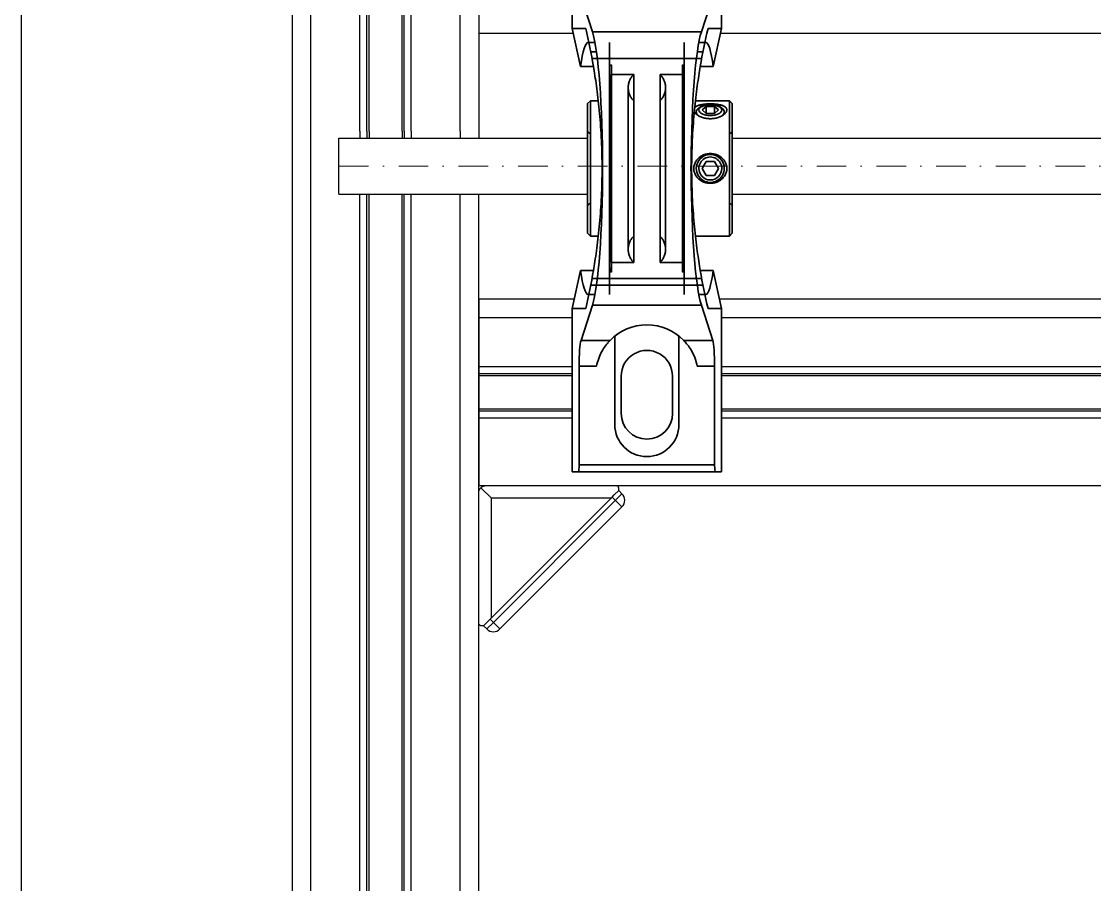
# Model space of a CAD drawing. Header units: millimetres. Extents: x -3183 to 3067, y 1033 to 2218.
# Drawn here: x -1957.7 to -1727.7, y 1908.3 to 2093.3 of the extents above; entities that cross this region are included whole.
import ezdxf

# ---------------------------------------------------------------- set-up
doc = ezdxf.new("R2010")
doc.units = ezdxf.units.MM
doc.linetypes.add('KRESKAKROPKA2', pattern=[12.7, 6.35, -3.175, 0, -3.175])
doc.linetypes.add('phl_thick', pattern=[0])
doc.layers.add('Kontury', color=7, linetype='Continuous', lineweight=35)
doc.layers.add('oś', color=7, linetype='KRESKAKROPKA2', lineweight=13)
doc.layers.add('projection', color=7, linetype='Continuous')

msp = doc.modelspace()

# ---------------------------------------------------------------- linework, layer by layer
for p, q in [((-1957.74988, 1611.34293), (-1957.74988, 2205.34293)), ((-1859.68243, 2130.80018), (-1859.68243, 2068.31257)), ((-1839.68243, 2090.80018), (-1839.46423, 2090.80018)), ((-1807.90062, 2090.80018), (-1510.18243, 2090.80018)), ((-1889.68243, 2068.31257), (-1836.38243, 2068.31257)), ((-1889.68243, 2056.31257), (-1889.68243, 2068.31257)), ((-1885.18243, 2069.81257), (-1885.18243, 2068.31257)), ((-1883.68243, 2069.81257), (-1883.68243, 2068.31257)), ((-1883.24004, 2069.81257), (-1883.24004, 2068.31257)), ((-1876.12481, 2069.81257), (-1876.12481, 2068.31257)), ((-1875.68243, 2069.81257), (-1875.68243, 2068.31257)), ((-1874.18243, 2069.81257), (-1874.18243, 2068.31257)), ((-1863.68243, 2069.81257), (-1863.68243, 2068.31257)), ((-1805.38243, 2068.31257), (-1514.68243, 2068.31257)), ((-1889.68243, 2056.31257), (-1836.38243, 2056.31257)), ((-1885.18243, 2054.81257), (-1885.18243, 2056.31257)), ((-1883.68243, 2054.81257), (-1883.68243, 2056.31257)), ((-1883.24004, 2054.81257), (-1883.24004, 2056.31257)), ((-1876.12481, 2054.81257), (-1876.12481, 2056.31257)), ((-1875.68243, 2054.81257), (-1875.68243, 2056.31257)), ((-1874.18243, 2054.81257), (-1874.18243, 2056.31257)), ((-1863.68243, 2054.81257), (-1863.68243, 2056.31257)), ((-1859.68243, 2054.81257), (-1859.68243, 2056.31257)), ((-1805.38243, 2056.31257), (-1514.68243, 2056.31257)), ((-1839.24604, 2033.80018), (-1859.68243, 2033.80018)), ((-1510.18243, 2033.80018), (-1808.11882, 2033.80018)), ((-1839.68243, 2029.80018), (-1859.68243, 2029.80018)), ((-1510.18243, 2029.80018), (-1807.68243, 2029.80018)), ((-1839.68243, 2019.30018), (-1859.68243, 2019.30018)), ((-1839.68243, 2017.80018), (-1859.68243, 2017.80018)), ((-1510.18243, 2019.30018), (-1807.68243, 2019.30018)), ((-1510.18243, 2017.80018), (-1807.68243, 2017.80018)), ((-1839.68243, 2017.3578), (-1859.68243, 2017.3578)), ((-1510.18243, 2017.3578), (-1807.68243, 2017.3578)), ((-1839.68243, 2010.24257), (-1859.68243, 2010.24257)), ((-1839.68243, 2009.80018), (-1859.68243, 2009.80018)), ((-1839.68243, 2008.30018), (-1859.68243, 2008.30018)), ((-1510.18243, 2010.24257), (-1807.68243, 2010.24257)), ((-1510.18243, 2009.80018), (-1807.68243, 2009.80018)), ((-1510.18243, 2008.30018), (-1807.68243, 2008.30018)), ((-1510.18243, 1993.80018), (-1859.68243, 1993.80018))]:
    msp.add_line(p, q)
at = {"layer": 'Kontury'}
for p, q in [((-1839.68243, 2091.80018), (-1839.68243, 2126.80018)), ((-1807.68243, 2126.80018), (-1807.68243, 2091.80018)), ((-1835.3628, 2091.07929), (-1837.79784, 2098.63882)), ((-1809.56701, 2098.63882), (-1812.00205, 2091.07929)), ((-1839.68243, 2091.80018), (-1837.9085, 2083.67018)), ((-1836.79132, 2091.80018), (-1839.68243, 2091.80018)), ((-1835.3628, 2091.07929), (-1812.00205, 2091.07929)), ((-1807.68243, 2091.80018), (-1810.57353, 2091.80018)), ((-1809.45636, 2083.67018), (-1807.68243, 2091.80018)), ((-1836.30039, 2088.80018), (-1834.81644, 2088.80018)), ((-1831.68243, 2088.80018), (-1831.68243, 2034.80018)), ((-1815.68243, 2034.80018), (-1815.68243, 2088.80018)), ((-1812.54842, 2088.80018), (-1811.06446, 2088.80018)), ((-1834.49073, 2086.80018), (-1835.70892, 2086.80018)), ((-1811.65593, 2086.80018), (-1812.87412, 2086.80018)), ((-1835.43331, 2085.35018), (-1811.93155, 2085.35018)), ((-1835.13523, 2083.67018), (-1837.9085, 2083.67018)), ((-1835.05516, 2083.19569), (-1835.13523, 2083.67016)), ((-1834.97438, 2082.70583), (-1835.05516, 2083.19569)), ((-1834.89326, 2082.20169), (-1834.97438, 2082.70583)), ((-1834.81215, 2081.68454), (-1834.89326, 2082.20169)), ((-1831.68243, 2061.80018), (-1831.68243, 2082.84656)), ((-1831.43243, 2081.95704), (-1826.51085, 2081.95704)), ((-1831.43243, 2041.64333), (-1831.43243, 2081.95704)), ((-1831.29166, 2084.03416), (-1831.29166, 2039.56621)), ((-1831.29166, 2039.56621), (-1831.29166, 2084.03416)), ((-1826.63846, 2081.82339), (-1826.75976, 2081.684)), ((-1826.51085, 2081.95704), (-1826.63846, 2081.82339)), ((-1826.51085, 2041.64333), (-1826.51085, 2081.95704)), ((-1826.51085, 2081.95704), (-1826.51085, 2041.64333)), ((-1820.854, 2081.95704), (-1820.854, 2041.64333)), ((-1820.72639, 2081.82339), (-1820.854, 2081.95704)), ((-1820.854, 2081.95704), (-1815.93243, 2081.95704)), ((-1820.854, 2081.95704), (-1820.854, 2041.64333)), ((-1820.60509, 2081.684), (-1820.72639, 2081.82339)), ((-1819.6326, 2081.94319), (-1819.64202, 2081.93571)), ((-1819.62233, 2081.95024), (-1819.6326, 2081.94319)), ((-1819.61129, 2081.95685), (-1819.62233, 2081.95024)), ((-1819.59953, 2081.96299), (-1819.61129, 2081.95685)), ((-1819.58714, 2081.96864), (-1819.59953, 2081.96299)), ((-1819.57419, 2081.97379), (-1819.58714, 2081.96864)), ((-1819.19518, 2081.96959), (-1819.2147, 2081.97474)), ((-1819.17574, 2081.96396), (-1819.19518, 2081.96959)), ((-1819.15648, 2081.95787), (-1819.17574, 2081.96396)), ((-1819.13749, 2081.95133), (-1819.15648, 2081.95787)), ((-1819.11885, 2081.94435), (-1819.13749, 2081.95133)), ((-1819.10065, 2081.93697), (-1819.11885, 2081.94435)), ((-1816.0732, 2084.03416), (-1816.0732, 2039.56621)), ((-1816.0732, 2084.03416), (-1816.0732, 2039.56621)), ((-1815.93243, 2081.95704), (-1815.93243, 2041.64333)), ((-1815.68243, 2082.84656), (-1815.68243, 2061.80018)), ((-1812.47159, 2082.20169), (-1812.5527, 2081.68454)), ((-1812.39047, 2082.70583), (-1812.47159, 2082.20169)), ((-1812.30969, 2083.19569), (-1812.39047, 2082.70583)), ((-1812.22962, 2083.67016), (-1812.30969, 2083.19569)), ((-1809.45636, 2083.67018), (-1812.22962, 2083.67018)), ((-1834.73142, 2081.15573), (-1834.81215, 2081.68454)), ((-1834.65118, 2080.61512), (-1834.73142, 2081.15573)), ((-1834.57053, 2080.05525), (-1834.65118, 2080.61512)), ((-1834.48962, 2079.47541), (-1834.57053, 2080.05525)), ((-1827.64407, 2079.68124), (-1827.66536, 2079.49768)), ((-1827.61432, 2079.86361), (-1827.64407, 2079.68124)), ((-1827.57618, 2080.04441), (-1827.61432, 2079.86361)), ((-1827.52973, 2080.22326), (-1827.57618, 2080.04441)), ((-1827.47507, 2080.39978), (-1827.52973, 2080.22326)), ((-1827.41232, 2080.57358), (-1827.47507, 2080.39978)), ((-1827.3416, 2080.74429), (-1827.41232, 2080.57358)), ((-1827.26308, 2080.91156), (-1827.3416, 2080.74429)), ((-1827.17692, 2081.07503), (-1827.26308, 2080.91156)), ((-1827.0833, 2081.23434), (-1827.17692, 2081.07503)), ((-1826.98242, 2081.38916), (-1827.0833, 2081.23434)), ((-1826.8745, 2081.53915), (-1826.98242, 2081.38916)), ((-1826.75976, 2081.684), (-1826.8745, 2081.53915)), ((-1820.49036, 2081.53915), (-1820.60509, 2081.684)), ((-1820.38244, 2081.38916), (-1820.49036, 2081.53915)), ((-1820.28156, 2081.23434), (-1820.38244, 2081.38916)), ((-1820.18794, 2081.07503), (-1820.28156, 2081.23434)), ((-1820.10177, 2080.91156), (-1820.18794, 2081.07503)), ((-1820.02325, 2080.74429), (-1820.10177, 2080.91156)), ((-1819.95254, 2080.57358), (-1820.02325, 2080.74429)), ((-1819.88978, 2080.39978), (-1819.95254, 2080.57358)), ((-1819.83512, 2080.22326), (-1819.88978, 2080.39978)), ((-1819.78867, 2080.04441), (-1819.83512, 2080.22326)), ((-1819.75053, 2079.86361), (-1819.78867, 2080.04441)), ((-1819.72078, 2079.68124), (-1819.75053, 2079.86361)), ((-1819.69949, 2079.49768), (-1819.72078, 2079.68124)), ((-1812.79432, 2080.05525), (-1812.87523, 2079.47541)), ((-1812.71368, 2080.61512), (-1812.79432, 2080.05525)), ((-1812.63344, 2081.15573), (-1812.71368, 2080.61512)), ((-1812.5527, 2081.68454), (-1812.63344, 2081.15573)), ((-1834.40881, 2078.87619), (-1834.48962, 2079.47541)), ((-1834.32844, 2078.25827), (-1834.40881, 2078.87619)), ((-1834.24888, 2077.62242), (-1834.32844, 2078.25827)), ((-1834.17049, 2076.96946), (-1834.24888, 2077.62242)), ((-1827.67816, 2079.31334), (-1827.68243, 2079.12861)), ((-1827.68243, 2079.12861), (-1827.67816, 2078.94388)), ((-1827.68243, 2079.12861), (-1827.68243, 2044.47176)), ((-1827.68243, 2044.47176), (-1827.68243, 2079.12861)), ((-1827.66536, 2079.49768), (-1827.67816, 2079.31334)), ((-1827.67816, 2078.94388), (-1827.66536, 2078.75954)), ((-1827.66536, 2078.75954), (-1827.64407, 2078.57599)), ((-1827.64407, 2078.57599), (-1827.61432, 2078.39361)), ((-1827.61432, 2078.39361), (-1827.57618, 2078.21281)), ((-1827.57618, 2078.21281), (-1827.52973, 2078.03396)), ((-1827.52973, 2078.03396), (-1827.47507, 2077.85744)), ((-1827.47507, 2077.85744), (-1827.41232, 2077.68364)), ((-1827.41232, 2077.68364), (-1827.3416, 2077.51293)), ((-1827.3416, 2077.51293), (-1827.26308, 2077.34566)), ((-1827.26308, 2077.34566), (-1827.17692, 2077.18219)), ((-1820.18794, 2077.18219), (-1820.10177, 2077.34566)), ((-1820.10177, 2077.34566), (-1820.02325, 2077.51293)), ((-1820.02325, 2077.51293), (-1819.95254, 2077.68364)), ((-1819.95254, 2077.68364), (-1819.88978, 2077.85744)), ((-1819.88978, 2077.85744), (-1819.83512, 2078.03396)), ((-1819.83512, 2078.03396), (-1819.78867, 2078.21281)), ((-1819.78867, 2078.21281), (-1819.75053, 2078.39361)), ((-1819.75053, 2078.39361), (-1819.72078, 2078.57599)), ((-1819.72078, 2078.57599), (-1819.69949, 2078.75954)), ((-1819.68669, 2079.31334), (-1819.69949, 2079.49768)), ((-1819.69949, 2078.75954), (-1819.68669, 2078.94388)), ((-1819.68243, 2079.12861), (-1819.68669, 2079.31334)), ((-1819.68669, 2078.94388), (-1819.68243, 2079.12861)), ((-1819.68243, 2079.25653), (-1819.68201, 2079.26545)), ((-1819.68198, 2079.24733), (-1819.68243, 2079.25653)), ((-1819.68243, 2044.47176), (-1819.68243, 2079.12861)), ((-1819.68243, 2044.47176), (-1819.68243, 2079.12861)), ((-1819.68201, 2079.26545), (-1819.68075, 2079.27446)), ((-1819.68065, 2079.238), (-1819.68198, 2079.24733)), ((-1819.68075, 2079.27446), (-1819.67866, 2079.28351)), ((-1819.67843, 2079.22859), (-1819.68065, 2079.238)), ((-1819.67866, 2079.28351), (-1819.67572, 2079.29258)), ((-1819.67531, 2079.21914), (-1819.67843, 2079.22859)), ((-1819.67572, 2079.29258), (-1819.67194, 2079.30163)), ((-1819.67129, 2079.20969), (-1819.67531, 2079.21914)), ((-1819.67194, 2079.30163), (-1819.6673, 2079.31061)), ((-1819.66637, 2079.20028), (-1819.67129, 2079.20969)), ((-1819.6673, 2079.31061), (-1819.66182, 2079.3195)), ((-1819.66054, 2079.19096), (-1819.66637, 2079.20028)), ((-1813.11597, 2077.62242), (-1813.19437, 2076.96946)), ((-1813.03641, 2078.25827), (-1813.11597, 2077.62242)), ((-1812.95605, 2078.87619), (-1813.03641, 2078.25827)), ((-1812.87523, 2079.47541), (-1812.95605, 2078.87619)), ((-1835.78243, 2076.30018), (-1836.38243, 2075.70018)), ((-1836.38243, 2075.70018), (-1836.38243, 2061.80018)), ((-1835.78243, 2061.80018), (-1835.78243, 2076.30018)), ((-1835.78243, 2076.30018), (-1835.78243, 2061.80018)), ((-1833.9872, 2076.30018), (-1835.78243, 2076.30018)), ((-1834.09361, 2076.30018), (-1834.17049, 2076.96946)), ((-1834.02191, 2075.64637), (-1834.09361, 2076.30018)), ((-1833.95219, 2074.97934), (-1834.02191, 2075.64637)), ((-1833.88476, 2074.29992), (-1833.95219, 2074.97934)), ((-1827.77035, 2074.99514), (-1827.57136, 2074.97573)), ((-1827.17692, 2077.18219), (-1827.0833, 2077.02288)), ((-1827.0833, 2077.02288), (-1826.98242, 2076.86807)), ((-1826.98242, 2076.86807), (-1826.8745, 2076.71807)), ((-1826.8745, 2076.71807), (-1826.75976, 2076.57322)), ((-1826.75976, 2076.57322), (-1826.63846, 2076.43383)), ((-1826.63846, 2076.43383), (-1826.51085, 2076.30018)), ((-1826.57574, 2074.98175), (-1826.37949, 2075.00244)), ((-1826.51085, 2061.80018), (-1826.51085, 2076.30018)), ((-1826.51085, 2076.30018), (-1826.51085, 2061.80018)), ((-1820.854, 2076.30018), (-1820.72639, 2076.43383)), ((-1820.854, 2061.80018), (-1820.854, 2076.30018)), ((-1820.854, 2076.30018), (-1820.854, 2061.80018)), ((-1820.72639, 2076.43383), (-1820.60509, 2076.57322)), ((-1820.60509, 2076.57322), (-1820.49036, 2076.71807)), ((-1820.49036, 2076.71807), (-1820.38244, 2076.86807)), ((-1820.38244, 2076.86807), (-1820.28156, 2077.02288)), ((-1820.28156, 2077.02288), (-1820.18794, 2077.18219)), ((-1813.41266, 2074.97934), (-1813.48009, 2074.29992)), ((-1813.34087, 2074.93321), (-1813.42685, 2074.84691)), ((-1813.34294, 2075.64637), (-1813.41266, 2074.97934)), ((-1805.98243, 2076.30018), (-1813.37765, 2076.30018)), ((-1813.27124, 2076.30018), (-1813.34294, 2075.64637)), ((-1813.24052, 2075.01437), (-1813.34087, 2074.93321)), ((-1813.19437, 2076.96946), (-1813.27124, 2076.30018)), ((-1813.12683, 2075.09018), (-1813.24052, 2075.01437)), ((-1813.00106, 2075.16044), (-1813.12683, 2075.09018)), ((-1812.86452, 2075.22495), (-1813.00106, 2075.16044)), ((-1812.71889, 2075.2837), (-1812.86452, 2075.22495)), ((-1812.56605, 2075.33673), (-1812.71889, 2075.2837)), ((-1812.40657, 2075.38447), (-1812.56605, 2075.33673)), ((-1812.08999, 2075.06733), (-1812.53192, 2074.75484)), ((-1812.23646, 2075.42844), (-1812.40657, 2075.38447)), ((-1812.0562, 2075.46856), (-1812.23646, 2075.42844)), ((-1811.86682, 2075.5046), (-1812.0562, 2075.46856)), ((-1811.66956, 2075.53645), (-1811.86682, 2075.5046)), ((-1810.94845, 2075.10755), (-1811.81448, 2074.35755)), ((-1811.46579, 2075.56408), (-1811.66956, 2075.53645)), ((-1811.25685, 2075.58746), (-1811.46579, 2075.56408)), ((-1811.04412, 2075.60664), (-1811.25685, 2075.58746)), ((-1810.82914, 2075.62172), (-1811.04412, 2075.60664)), ((-1810.94845, 2073.59201), (-1810.94845, 2075.10755)), ((-1809.2164, 2075.10755), (-1810.94845, 2075.10755)), ((-1810.61351, 2075.63278), (-1810.82914, 2075.62172)), ((-1810.39886, 2075.63997), (-1810.61351, 2075.63278)), ((-1810.18688, 2075.64347), (-1810.39886, 2075.63997)), ((-1809.97797, 2075.64347), (-1810.18688, 2075.64347)), ((-1809.76599, 2075.63997), (-1809.97797, 2075.64347)), ((-1809.55134, 2075.63278), (-1809.76599, 2075.63997)), ((-1809.33571, 2075.62172), (-1809.55134, 2075.63278)), ((-1809.12073, 2075.60664), (-1809.33571, 2075.62172)), ((-1809.2164, 2073.59201), (-1809.2164, 2075.10755)), ((-1808.35038, 2074.35755), (-1809.2164, 2075.10755)), ((-1808.908, 2075.58746), (-1809.12073, 2075.60664)), ((-1808.69907, 2075.56408), (-1808.908, 2075.58746)), ((-1808.4953, 2075.53645), (-1808.69907, 2075.56408)), ((-1808.29804, 2075.5046), (-1808.4953, 2075.53645)), ((-1808.10866, 2075.46856), (-1808.29804, 2075.5046)), ((-1807.92839, 2075.42844), (-1808.10866, 2075.46856)), ((-1807.63294, 2074.75484), (-1808.07487, 2075.06733)), ((-1807.75828, 2075.38447), (-1807.92839, 2075.42844)), ((-1807.5988, 2075.33673), (-1807.75828, 2075.38447)), ((-1807.44596, 2075.2837), (-1807.5988, 2075.33673)), ((-1807.30033, 2075.22495), (-1807.44596, 2075.2837)), ((-1807.1638, 2075.16044), (-1807.30033, 2075.22495)), ((-1807.03803, 2075.09018), (-1807.1638, 2075.16044)), ((-1806.92433, 2075.01437), (-1807.03803, 2075.09018)), ((-1806.82399, 2074.93321), (-1806.92433, 2075.01437)), ((-1806.738, 2074.84691), (-1806.82399, 2074.93321)), ((-1805.98243, 2061.80018), (-1805.98243, 2076.30018)), ((-1805.98243, 2076.30018), (-1805.98243, 2061.80018)), ((-1805.38243, 2075.70018), (-1805.98243, 2076.30018)), ((-1805.38243, 2075.70018), (-1805.38243, 2061.80018)), ((-1833.81989, 2073.60903), (-1833.88476, 2074.29992)), ((-1833.75782, 2072.90762), (-1833.81989, 2073.60903)), ((-1833.69881, 2072.19665), (-1833.75782, 2072.90762)), ((-1813.60703, 2072.90762), (-1813.66604, 2072.19665)), ((-1813.54497, 2073.60903), (-1813.60703, 2072.90762)), ((-1813.48009, 2074.29992), (-1813.54497, 2073.60903)), ((-1813.513, 2073.94942), (-1813.48025, 2073.88641)), ((-1813.48025, 2073.88641), (-1813.39958, 2073.76467)), ((-1813.39958, 2073.76467), (-1813.30207, 2073.64379)), ((-1813.30207, 2073.64379), (-1813.18859, 2073.52492)), ((-1813.18859, 2073.52492), (-1813.06059, 2073.4092)), ((-1813.06059, 2073.4092), (-1812.91962, 2073.29786)), ((-1812.91962, 2073.29786), (-1812.76748, 2073.19201)), ((-1812.76748, 2073.19201), (-1812.61869, 2073.09978)), ((-1812.61869, 2073.09978), (-1812.46386, 2073.01369)), ((-1812.46386, 2073.01369), (-1812.2997, 2072.9319)), ((-1812.2997, 2072.9319), (-1812.12525, 2072.85425)), ((-1812.12525, 2072.85425), (-1811.94152, 2072.7817)), ((-1811.94152, 2072.7817), (-1811.74961, 2072.71515)), ((-1811.81448, 2074.35755), (-1810.94845, 2073.60755)), ((-1811.74961, 2072.71515), (-1811.5508, 2072.65527)), ((-1811.5508, 2072.65527), (-1811.34643, 2072.60267)), ((-1810.94845, 2073.60755), (-1809.2164, 2073.60755)), ((-1810.94845, 2073.59201), (-1809.2164, 2073.59201)), ((-1809.2164, 2073.60755), (-1808.35038, 2074.35755)), ((-1808.81842, 2072.60267), (-1808.61405, 2072.65527)), ((-1808.61405, 2072.65527), (-1808.41524, 2072.71515)), ((-1808.41524, 2072.71515), (-1808.22333, 2072.7817)), ((-1808.22333, 2072.7817), (-1808.0396, 2072.85425)), ((-1808.0396, 2072.85425), (-1807.86515, 2072.9319)), ((-1807.86515, 2072.9319), (-1807.70099, 2073.01369)), ((-1807.70099, 2073.01369), (-1807.54616, 2073.09978)), ((-1807.63294, 2073.02279), (-1807.30079, 2073.25765)), ((-1807.54616, 2073.09978), (-1807.39737, 2073.19201)), ((-1807.39737, 2073.19201), (-1807.24524, 2073.29786)), ((-1807.24524, 2073.29786), (-1807.10427, 2073.4092)), ((-1807.10427, 2073.4092), (-1806.97626, 2073.52492)), ((-1806.97626, 2073.52492), (-1806.86279, 2073.64379)), ((-1806.86279, 2073.64379), (-1806.76527, 2073.76467)), ((-1806.76527, 2073.76467), (-1806.6846, 2073.88641)), ((-1806.66701, 2074.75594), (-1806.738, 2074.84691)), ((-1806.6846, 2073.88641), (-1806.62152, 2074.00776)), ((-1806.61164, 2074.66082), (-1806.66701, 2074.75594)), ((-1806.62152, 2074.00776), (-1806.57668, 2074.12748)), ((-1806.57232, 2074.56215), (-1806.61164, 2074.66082)), ((-1806.57668, 2074.12748), (-1806.55, 2074.24444)), ((-1806.54892, 2074.46077), (-1806.57232, 2074.56215)), ((-1806.55, 2074.24444), (-1806.54118, 2074.35755)), ((-1806.54118, 2074.35755), (-1806.54892, 2074.46077)), ((-1833.64308, 2071.47693), (-1833.69881, 2072.19665)), ((-1833.59083, 2070.7493), (-1833.64308, 2071.47693)), ((-1833.54223, 2070.01479), (-1833.59083, 2070.7493)), ((-1813.77403, 2070.7493), (-1813.82263, 2070.01479)), ((-1813.72177, 2071.47693), (-1813.77403, 2070.7493)), ((-1813.66604, 2072.19665), (-1813.72177, 2071.47693)), ((-1811.34643, 2072.60267), (-1811.13775, 2072.5579)), ((-1811.13775, 2072.5579), (-1810.92622, 2072.52119)), ((-1810.92622, 2072.52119), (-1810.71334, 2072.49279)), ((-1810.71334, 2072.49279), (-1810.50067, 2072.47281)), ((-1810.50067, 2072.47281), (-1810.28982, 2072.46103)), ((-1810.28982, 2072.46103), (-1810.08243, 2072.45717)), ((-1810.08243, 2072.45717), (-1809.87504, 2072.46103)), ((-1809.87504, 2072.46103), (-1809.66419, 2072.47281)), ((-1809.66419, 2072.47281), (-1809.45151, 2072.49279)), ((-1809.45151, 2072.49279), (-1809.23864, 2072.52119)), ((-1809.23864, 2072.52119), (-1809.0271, 2072.5579)), ((-1809.0271, 2072.5579), (-1808.81842, 2072.60267)), ((-1835.78243, 2061.80018), (-1835.78243, 2069.30018)), ((-1835.78243, 2069.30018), (-1835.78243, 2061.80018)), ((-1833.49747, 2069.27448), (-1833.54223, 2070.01479)), ((-1833.45672, 2068.52944), (-1833.49747, 2069.27448)), ((-1833.42007, 2067.78081), (-1833.45672, 2068.52944)), ((-1813.90814, 2068.52944), (-1813.94478, 2067.78081)), ((-1813.86738, 2069.27448), (-1813.90814, 2068.52944)), ((-1813.82263, 2070.01479), (-1813.86738, 2069.27448)), ((-1805.98243, 2061.80018), (-1805.98243, 2069.30018)), ((-1805.98243, 2061.80018), (-1805.98243, 2069.30018)), ((-1833.38765, 2067.02971), (-1833.42007, 2067.78081)), ((-1833.35955, 2066.27727), (-1833.38765, 2067.02971)), ((-1833.3358, 2065.52463), (-1833.35955, 2066.27727)), ((-1814.0053, 2066.27727), (-1814.02905, 2065.52463)), ((-1813.9772, 2067.02971), (-1814.0053, 2066.27727)), ((-1813.94478, 2067.78081), (-1813.9772, 2067.02971)), ((-1833.31642, 2064.77298), (-1833.3358, 2065.52463)), ((-1833.30144, 2064.02351), (-1833.31642, 2064.77298)), ((-1833.29083, 2063.27741), (-1833.30144, 2064.02351)), ((-1814.06341, 2064.02351), (-1814.07402, 2063.27741)), ((-1814.04843, 2064.77298), (-1814.06341, 2064.02351)), ((-1814.02905, 2065.52463), (-1814.04843, 2064.77298)), ((-1813.14586, 2063.39414), (-1813.02453, 2063.56909)), ((-1813.02453, 2063.56909), (-1812.89262, 2063.7346)), ((-1812.89262, 2063.7346), (-1812.75162, 2063.88977)), ((-1812.75162, 2063.88977), (-1812.60329, 2064.03392)), ((-1812.60329, 2064.03392), (-1812.449, 2064.16672)), ((-1812.449, 2064.16672), (-1812.28516, 2064.29161)), ((-1812.28516, 2064.29161), (-1812.11128, 2064.40872)), ((-1812.11128, 2064.40872), (-1811.92834, 2064.51687)), ((-1811.92834, 2064.51687), (-1811.73743, 2064.61506)), ((-1811.73743, 2064.61506), (-1811.53981, 2064.7026)), ((-1811.53981, 2064.7026), (-1811.33678, 2064.77885)), ((-1811.33678, 2064.77885), (-1811.12957, 2064.84333)), ((-1811.12957, 2064.84333), (-1810.91961, 2064.89588)), ((-1810.91961, 2064.89588), (-1810.70837, 2064.93636)), ((-1810.70837, 2064.93636), (-1810.49737, 2064.96476)), ((-1810.49737, 2064.96476), (-1810.28819, 2064.98145)), ((-1810.28819, 2064.98145), (-1810.08243, 2064.98692)), ((-1810.08243, 2064.98692), (-1809.87666, 2064.98145)), ((-1809.87666, 2064.98145), (-1809.66749, 2064.96476)), ((-1809.66749, 2064.96476), (-1809.45649, 2064.93636)), ((-1809.45649, 2064.93636), (-1809.24525, 2064.89588)), ((-1809.24525, 2064.89588), (-1809.03528, 2064.84333)), ((-1809.03528, 2064.84333), (-1808.82808, 2064.77885)), ((-1808.82808, 2064.77885), (-1808.62505, 2064.7026)), ((-1808.62505, 2064.7026), (-1808.42743, 2064.61506)), ((-1808.42743, 2064.61506), (-1808.23651, 2064.51687)), ((-1808.23651, 2064.51687), (-1808.05357, 2064.40872)), ((-1808.05357, 2064.40872), (-1807.87969, 2064.29161)), ((-1807.87969, 2064.29161), (-1807.71585, 2064.16672)), ((-1807.71585, 2064.16672), (-1807.56156, 2064.03392)), ((-1807.56156, 2064.03392), (-1807.41324, 2063.88977)), ((-1807.41324, 2063.88977), (-1807.27223, 2063.7346)), ((-1807.27223, 2063.7346), (-1807.14032, 2063.56909)), ((-1807.14032, 2063.56909), (-1807.01899, 2063.39414)), ((-1836.38243, 2061.80018), (-1836.38243, 2047.90018)), ((-1835.78243, 2054.30018), (-1835.78243, 2061.80018)), ((-1835.78243, 2061.80018), (-1835.78243, 2054.30018)), ((-1835.78243, 2061.80018), (-1835.78243, 2047.30018)), ((-1835.78243, 2047.30018), (-1835.78243, 2061.80018)), ((-1833.28452, 2062.53589), (-1833.29083, 2063.27741)), ((-1833.28243, 2061.80018), (-1833.28452, 2062.53589)), ((-1833.28452, 2061.06447), (-1833.28243, 2061.80018)), ((-1831.68243, 2040.7538), (-1831.68243, 2061.80018)), ((-1827.72552, 2061.98069), (-1827.71647, 2061.96165)), ((-1827.71538, 2061.64121), (-1827.72414, 2061.62241)), ((-1827.71647, 2061.96165), (-1827.70847, 2061.94212)), ((-1827.70763, 2061.66047), (-1827.71538, 2061.64121)), ((-1827.70847, 2061.94212), (-1827.70154, 2061.9222)), ((-1827.70092, 2061.68012), (-1827.70763, 2061.66047)), ((-1827.70154, 2061.9222), (-1827.69568, 2061.90197)), ((-1827.69526, 2061.70003), (-1827.70092, 2061.68012)), ((-1827.69568, 2061.90197), (-1827.6909, 2061.88157)), ((-1827.69063, 2061.72012), (-1827.69526, 2061.70003)), ((-1827.6909, 2061.88157), (-1827.68719, 2061.86107)), ((-1827.68704, 2061.74028), (-1827.69063, 2061.72012)), ((-1827.68719, 2061.86107), (-1827.68454, 2061.84061)), ((-1827.68447, 2061.76042), (-1827.68704, 2061.74028)), ((-1827.68454, 2061.84061), (-1827.68295, 2061.82028)), ((-1827.68294, 2061.78042), (-1827.68447, 2061.76042)), ((-1827.68295, 2061.82028), (-1827.68243, 2061.80018)), ((-1827.68243, 2061.80018), (-1827.68294, 2061.78042)), ((-1826.51085, 2047.30018), (-1826.51085, 2061.80018)), ((-1826.51085, 2061.80018), (-1826.51085, 2047.30018)), ((-1820.854, 2061.80018), (-1820.854, 2047.30018)), ((-1820.854, 2047.30018), (-1820.854, 2061.80018)), ((-1815.68243, 2061.80018), (-1815.68243, 2040.7538)), ((-1814.23243, 2061.80018), (-1814.23097, 2062.004)), ((-1814.23097, 2061.59637), (-1814.23243, 2061.80018)), ((-1814.23097, 2062.004), (-1814.22667, 2062.2086)), ((-1814.22667, 2061.39177), (-1814.23097, 2061.59637)), ((-1814.22667, 2062.2086), (-1814.21943, 2062.4139)), ((-1814.21943, 2061.18646), (-1814.22667, 2061.39177)), ((-1814.21943, 2062.4139), (-1814.20906, 2062.61981)), ((-1814.20924, 2060.98055), (-1814.21943, 2061.18646)), ((-1814.20906, 2062.61981), (-1814.19585, 2062.82624)), ((-1814.19585, 2062.82624), (-1814.17965, 2063.03312)), ((-1814.08034, 2062.53589), (-1814.08243, 2061.80018)), ((-1814.08243, 2061.80018), (-1814.08034, 2061.06447)), ((-1814.07402, 2063.27741), (-1814.08034, 2062.53589)), ((-1813.62368, 2061.80018), (-1813.61624, 2062.00505)), ((-1813.61593, 2061.59111), (-1813.62368, 2061.80018)), ((-1813.61624, 2062.00505), (-1813.59377, 2062.2115)), ((-1813.59253, 2061.38043), (-1813.61593, 2061.59111)), ((-1813.59377, 2062.2115), (-1813.55602, 2062.41785)), ((-1813.55321, 2061.16992), (-1813.59253, 2061.38043)), ((-1813.55602, 2062.41785), (-1813.50285, 2062.62246)), ((-1813.49784, 2060.96133), (-1813.55321, 2061.16992)), ((-1813.50285, 2062.62246), (-1813.43464, 2062.8238)), ((-1813.43464, 2062.8238), (-1813.35196, 2063.0204)), ((-1813.35196, 2063.0204), (-1813.2554, 2063.21087)), ((-1813.2554, 2063.21087), (-1813.14586, 2063.39414)), ((-1811.81448, 2061.80018), (-1810.94845, 2063.30018)), ((-1811.81448, 2061.80018), (-1811.81448, 2061.80018)), ((-1810.94845, 2060.30018), (-1811.81448, 2061.80018)), ((-1810.94845, 2063.30018), (-1810.94845, 2063.30018)), ((-1810.94845, 2063.30018), (-1809.2164, 2063.30018)), ((-1809.2164, 2063.30018), (-1809.2164, 2063.30018)), ((-1809.2164, 2063.30018), (-1808.35038, 2061.80018)), ((-1808.35038, 2061.80018), (-1809.2164, 2060.30018)), ((-1808.35038, 2061.80018), (-1808.35038, 2061.80018)), ((-1807.01899, 2063.39414), (-1806.90945, 2063.21087)), ((-1806.90945, 2063.21087), (-1806.8129, 2063.0204)), ((-1806.8129, 2063.0204), (-1806.73022, 2062.8238)), ((-1806.73022, 2062.8238), (-1806.662, 2062.62246)), ((-1806.61164, 2061.16992), (-1806.66701, 2060.96133)), ((-1806.662, 2062.62246), (-1806.60883, 2062.41785)), ((-1806.57232, 2061.38043), (-1806.61164, 2061.16992)), ((-1806.60883, 2062.41785), (-1806.57108, 2062.2115)), ((-1806.54892, 2061.59111), (-1806.57232, 2061.38043)), ((-1806.57108, 2062.2115), (-1806.54861, 2062.00505)), ((-1806.54118, 2061.80018), (-1806.54892, 2061.59111)), ((-1806.54861, 2062.00505), (-1806.54118, 2061.80018)), ((-1805.98243, 2061.80018), (-1805.98243, 2054.30018)), ((-1805.98243, 2054.30018), (-1805.98243, 2061.80018)), ((-1805.98243, 2061.80018), (-1805.98243, 2047.30018)), ((-1805.98243, 2047.30018), (-1805.98243, 2061.80018)), ((-1805.38243, 2061.80018), (-1805.38243, 2047.90018)), ((-1833.3358, 2058.07574), (-1833.31642, 2058.82739)), ((-1833.31642, 2058.82739), (-1833.30144, 2059.57686)), ((-1833.30144, 2059.57686), (-1833.29083, 2060.32296)), ((-1833.29083, 2060.32296), (-1833.28452, 2061.06447)), ((-1814.19585, 2060.77413), (-1814.20924, 2060.98055)), ((-1814.17991, 2060.56722), (-1814.19585, 2060.77413)), ((-1814.08034, 2061.06447), (-1814.07402, 2060.32296)), ((-1814.07402, 2060.32296), (-1814.06341, 2059.57686)), ((-1814.06341, 2059.57686), (-1814.04843, 2058.82739)), ((-1814.04843, 2058.82739), (-1814.02905, 2058.07574)), ((-1813.42685, 2060.75626), (-1813.49784, 2060.96133)), ((-1813.34087, 2060.55629), (-1813.42685, 2060.75626)), ((-1813.24052, 2060.36285), (-1813.34087, 2060.55629)), ((-1813.12683, 2060.17706), (-1813.24052, 2060.36285)), ((-1813.00106, 2060.00014), (-1813.12683, 2060.17706)), ((-1812.86452, 2059.83324), (-1813.00106, 2060.00014)), ((-1812.71889, 2059.67726), (-1812.86452, 2059.83324)), ((-1812.56605, 2059.5329), (-1812.71889, 2059.67726)), ((-1812.40657, 2059.39982), (-1812.56605, 2059.5329)), ((-1812.23646, 2059.27445), (-1812.40657, 2059.39982)), ((-1812.0562, 2059.15753), (-1812.23646, 2059.27445)), ((-1811.86682, 2059.05031), (-1812.0562, 2059.15753)), ((-1811.66956, 2058.9537), (-1811.86682, 2059.05031)), ((-1811.46579, 2058.86841), (-1811.66956, 2058.9537)), ((-1811.25685, 2058.79511), (-1811.46579, 2058.86841)), ((-1810.94845, 2060.30018), (-1810.94845, 2060.30018)), ((-1809.2164, 2060.30018), (-1810.94845, 2060.30018)), ((-1809.2164, 2060.30018), (-1809.2164, 2060.30018)), ((-1808.69907, 2058.86841), (-1808.908, 2058.79511)), ((-1808.4953, 2058.9537), (-1808.69907, 2058.86841)), ((-1808.29804, 2059.05031), (-1808.4953, 2058.9537)), ((-1808.10866, 2059.15753), (-1808.29804, 2059.05031)), ((-1807.92839, 2059.27445), (-1808.10866, 2059.15753)), ((-1807.75828, 2059.39982), (-1807.92839, 2059.27445)), ((-1807.5988, 2059.5329), (-1807.75828, 2059.39982)), ((-1807.44596, 2059.67726), (-1807.5988, 2059.5329)), ((-1807.30033, 2059.83324), (-1807.44596, 2059.67726)), ((-1807.1638, 2060.00014), (-1807.30033, 2059.83324)), ((-1807.03803, 2060.17706), (-1807.1638, 2060.00014)), ((-1806.92433, 2060.36285), (-1807.03803, 2060.17706)), ((-1806.82399, 2060.55629), (-1806.92433, 2060.36285)), ((-1806.738, 2060.75626), (-1806.82399, 2060.55629)), ((-1806.66701, 2060.96133), (-1806.738, 2060.75626)), ((-1833.42007, 2055.81956), (-1833.38765, 2056.57066)), ((-1833.38765, 2056.57066), (-1833.35955, 2057.3231)), ((-1833.35955, 2057.3231), (-1833.3358, 2058.07574)), ((-1814.02905, 2058.07574), (-1814.0053, 2057.3231)), ((-1814.0053, 2057.3231), (-1813.9772, 2056.57066)), ((-1813.9772, 2056.57066), (-1813.94478, 2055.81956)), ((-1811.04412, 2058.73414), (-1811.25685, 2058.79511)), ((-1810.82914, 2058.68565), (-1811.04412, 2058.73414)), ((-1810.61351, 2058.64978), (-1810.82914, 2058.68565)), ((-1810.39886, 2058.62634), (-1810.61351, 2058.64978)), ((-1810.18688, 2058.61486), (-1810.39886, 2058.62634)), ((-1809.97797, 2058.61486), (-1810.18688, 2058.61486)), ((-1809.76599, 2058.62634), (-1809.97797, 2058.61486)), ((-1809.55134, 2058.64978), (-1809.76599, 2058.62634)), ((-1809.33571, 2058.68565), (-1809.55134, 2058.64978)), ((-1809.12073, 2058.73414), (-1809.33571, 2058.68565)), ((-1808.908, 2058.79511), (-1809.12073, 2058.73414)), ((-1833.54223, 2053.58557), (-1833.49747, 2054.32589)), ((-1833.49747, 2054.32589), (-1833.45672, 2055.07093)), ((-1833.45672, 2055.07093), (-1833.42007, 2055.81956)), ((-1813.94478, 2055.81956), (-1813.90814, 2055.07093)), ((-1813.90814, 2055.07093), (-1813.86738, 2054.32589)), ((-1813.86738, 2054.32589), (-1813.82263, 2053.58557)), ((-1833.69881, 2051.40372), (-1833.64308, 2052.12344)), ((-1833.64308, 2052.12344), (-1833.59083, 2052.85107)), ((-1833.59083, 2052.85107), (-1833.54223, 2053.58557)), ((-1813.82263, 2053.58557), (-1813.77403, 2052.85107)), ((-1813.77403, 2052.85107), (-1813.72177, 2052.12344)), ((-1813.72177, 2052.12344), (-1813.66604, 2051.40372)), ((-1833.88476, 2049.30044), (-1833.81989, 2049.99134)), ((-1833.81989, 2049.99134), (-1833.75782, 2050.69275)), ((-1833.75782, 2050.69275), (-1833.69881, 2051.40372)), ((-1819.68243, 2051.72176), (-1819.68201, 2051.73722)), ((-1819.68243, 2050.22165), (-1819.68243, 2051.72176)), ((-1819.68197, 2051.70558), (-1819.68243, 2051.72176)), ((-1819.6819, 2050.2391), (-1819.68243, 2050.22165)), ((-1819.68243, 2050.22165), (-1819.68192, 2050.20458)), ((-1819.68201, 2051.73722), (-1819.68075, 2051.75287)), ((-1819.6806, 2051.68923), (-1819.68197, 2051.70558)), ((-1819.68192, 2050.20458), (-1819.68038, 2050.1874)), ((-1819.68031, 2050.25686), (-1819.6819, 2050.2391)), ((-1819.68075, 2051.75287), (-1819.67866, 2051.76864)), ((-1819.6783, 2051.67276), (-1819.6806, 2051.68923)), ((-1819.68038, 2050.1874), (-1819.67782, 2050.17021)), ((-1819.67766, 2050.27483), (-1819.68031, 2050.25686)), ((-1819.67866, 2051.76864), (-1819.67572, 2051.78447)), ((-1819.67509, 2051.65627), (-1819.6783, 2051.67276)), ((-1819.67782, 2050.17021), (-1819.67422, 2050.15309)), ((-1819.67395, 2050.29293), (-1819.67766, 2050.27483)), ((-1819.67572, 2051.78447), (-1819.67194, 2051.80028)), ((-1819.67094, 2051.63982), (-1819.67509, 2051.65627)), ((-1819.67194, 2051.80028), (-1819.6673, 2051.81602)), ((-1819.66587, 2051.62348), (-1819.67094, 2051.63982)), ((-1819.6673, 2051.81602), (-1819.66182, 2051.83162)), ((-1819.65986, 2051.60733), (-1819.66587, 2051.62348)), ((-1819.66182, 2051.83162), (-1819.65547, 2051.84701)), ((-1813.66604, 2051.40372), (-1813.60703, 2050.69275)), ((-1813.60703, 2050.69275), (-1813.54497, 2049.99134)), ((-1813.54497, 2049.99134), (-1813.48009, 2049.30044)), ((-1836.38243, 2047.90018), (-1835.78243, 2047.30018)), ((-1835.78243, 2047.30018), (-1833.9872, 2047.30018)), ((-1834.17049, 2046.63091), (-1834.09361, 2047.30018)), ((-1834.09361, 2047.30018), (-1834.02191, 2047.954)), ((-1834.02191, 2047.954), (-1833.95219, 2048.62103)), ((-1833.95219, 2048.62103), (-1833.88476, 2049.30044)), ((-1826.51085, 2047.30018), (-1826.63846, 2047.16654)), ((-1820.72639, 2047.16654), (-1820.854, 2047.30018)), ((-1813.48009, 2049.30044), (-1813.41266, 2048.62103)), ((-1813.41266, 2048.62103), (-1813.34294, 2047.954)), ((-1813.37765, 2047.30018), (-1805.98243, 2047.30018)), ((-1813.34294, 2047.954), (-1813.27124, 2047.30018)), ((-1813.27124, 2047.30018), (-1813.19437, 2046.63091)), ((-1805.98243, 2047.30018), (-1805.38243, 2047.90018)), ((-1834.40881, 2044.72417), (-1834.32844, 2045.3421)), ((-1834.32844, 2045.3421), (-1834.24888, 2045.97794)), ((-1834.24888, 2045.97794), (-1834.17049, 2046.63091)), ((-1827.64407, 2045.02438), (-1827.66536, 2044.84083)), ((-1827.61432, 2045.20675), (-1827.64407, 2045.02438)), ((-1827.57618, 2045.38756), (-1827.61432, 2045.20675)), ((-1827.52973, 2045.56641), (-1827.57618, 2045.38756)), ((-1827.47507, 2045.74292), (-1827.52973, 2045.56641)), ((-1827.41232, 2045.91672), (-1827.47507, 2045.74292)), ((-1827.3416, 2046.08744), (-1827.41232, 2045.91672)), ((-1827.26308, 2046.25471), (-1827.3416, 2046.08744)), ((-1827.17692, 2046.41817), (-1827.26308, 2046.25471)), ((-1827.0833, 2046.57749), (-1827.17692, 2046.41817)), ((-1826.98242, 2046.7323), (-1827.0833, 2046.57749)), ((-1826.8745, 2046.88229), (-1826.98242, 2046.7323)), ((-1826.75976, 2047.02714), (-1826.8745, 2046.88229)), ((-1826.63846, 2047.16654), (-1826.75976, 2047.02714)), ((-1820.60509, 2047.02714), (-1820.72639, 2047.16654)), ((-1820.49036, 2046.88229), (-1820.60509, 2047.02714)), ((-1820.38244, 2046.7323), (-1820.49036, 2046.88229)), ((-1820.28156, 2046.57749), (-1820.38244, 2046.7323)), ((-1820.18794, 2046.41817), (-1820.28156, 2046.57749)), ((-1820.10177, 2046.25471), (-1820.18794, 2046.41817)), ((-1820.02325, 2046.08744), (-1820.10177, 2046.25471)), ((-1819.95254, 2045.91672), (-1820.02325, 2046.08744)), ((-1819.88978, 2045.74292), (-1819.95254, 2045.91672)), ((-1819.83512, 2045.56641), (-1819.88978, 2045.74292)), ((-1819.78867, 2045.38756), (-1819.83512, 2045.56641)), ((-1819.75053, 2045.20675), (-1819.78867, 2045.38756)), ((-1819.72078, 2045.02438), (-1819.75053, 2045.20675)), ((-1819.69949, 2044.84083), (-1819.72078, 2045.02438)), ((-1813.19437, 2046.63091), (-1813.11597, 2045.97794)), ((-1813.11597, 2045.97794), (-1813.03641, 2045.3421)), ((-1813.03641, 2045.3421), (-1812.95605, 2044.72417)), ((-1834.73142, 2042.44463), (-1834.65118, 2042.98525)), ((-1834.65118, 2042.98525), (-1834.57053, 2043.54511)), ((-1834.57053, 2043.54511), (-1834.48962, 2044.12496)), ((-1834.48962, 2044.12496), (-1834.40881, 2044.72417)), ((-1827.67816, 2044.65649), (-1827.68243, 2044.47176)), ((-1827.68243, 2044.47176), (-1827.67816, 2044.28702)), ((-1827.66536, 2044.84083), (-1827.67816, 2044.65649)), ((-1827.67816, 2044.28702), (-1827.66536, 2044.10268)), ((-1827.66536, 2044.10268), (-1827.64407, 2043.91913)), ((-1827.64407, 2043.91913), (-1827.61432, 2043.73676)), ((-1827.61432, 2043.73676), (-1827.57618, 2043.55595)), ((-1827.57618, 2043.55595), (-1827.52973, 2043.37711)), ((-1827.52973, 2043.37711), (-1827.47507, 2043.20059)), ((-1827.47507, 2043.20059), (-1827.41232, 2043.02679)), ((-1827.41232, 2043.02679), (-1827.3416, 2042.85607)), ((-1827.3416, 2042.85607), (-1827.26308, 2042.6888)), ((-1820.10177, 2042.6888), (-1820.02325, 2042.85607)), ((-1820.02325, 2042.85607), (-1819.95254, 2043.02679)), ((-1819.95254, 2043.02679), (-1819.88978, 2043.20059)), ((-1819.88978, 2043.20059), (-1819.83512, 2043.37711)), ((-1819.83512, 2043.37711), (-1819.78867, 2043.55595)), ((-1819.78867, 2043.55595), (-1819.75053, 2043.73676)), ((-1819.75053, 2043.73676), (-1819.72078, 2043.91913)), ((-1819.72078, 2043.91913), (-1819.69949, 2044.10268)), ((-1819.68669, 2044.65649), (-1819.69949, 2044.84083)), ((-1819.69949, 2044.10268), (-1819.68669, 2044.28702)), ((-1819.68243, 2044.47176), (-1819.68669, 2044.65649)), ((-1819.68669, 2044.28702), (-1819.68243, 2044.47176)), ((-1812.95605, 2044.72417), (-1812.87523, 2044.12496)), ((-1812.87523, 2044.12496), (-1812.79432, 2043.54511)), ((-1812.79432, 2043.54511), (-1812.71368, 2042.98525)), ((-1812.71368, 2042.98525), (-1812.63344, 2042.44463)), ((-1835.13523, 2039.9302), (-1835.05516, 2040.40468)), ((-1835.05516, 2040.40468), (-1834.97438, 2040.89454)), ((-1834.97438, 2040.89454), (-1834.89326, 2041.39868)), ((-1834.89326, 2041.39868), (-1834.81215, 2041.91582)), ((-1834.81215, 2041.91582), (-1834.73142, 2042.44463)), ((-1826.51085, 2041.64333), (-1831.43243, 2041.64333)), ((-1827.26308, 2042.6888), (-1827.17692, 2042.52534)), ((-1827.17692, 2042.52534), (-1827.0833, 2042.36603)), ((-1827.0833, 2042.36603), (-1826.98242, 2042.21121)), ((-1826.98242, 2042.21121), (-1826.8745, 2042.06122)), ((-1826.8745, 2042.06122), (-1826.75976, 2041.91637)), ((-1826.75976, 2041.91637), (-1826.63846, 2041.77697)), ((-1826.63846, 2041.77697), (-1826.51085, 2041.64333)), ((-1820.854, 2041.64333), (-1820.72639, 2041.77697)), ((-1815.93243, 2041.64333), (-1820.854, 2041.64333)), ((-1820.72639, 2041.77697), (-1820.60509, 2041.91637)), ((-1820.60509, 2041.91637), (-1820.49036, 2042.06122)), ((-1820.49036, 2042.06122), (-1820.38244, 2042.21121)), ((-1820.38244, 2042.21121), (-1820.28156, 2042.36603)), ((-1820.28156, 2042.36603), (-1820.18794, 2042.52534)), ((-1820.18794, 2042.52534), (-1820.10177, 2042.6888)), ((-1812.63344, 2042.44463), (-1812.5527, 2041.91582)), ((-1812.5527, 2041.91582), (-1812.47159, 2041.39868)), ((-1812.47159, 2041.39868), (-1812.39047, 2040.89454)), ((-1812.39047, 2040.89454), (-1812.30969, 2040.40468)), ((-1812.30969, 2040.40468), (-1812.22962, 2039.9302)), ((-1837.9085, 2039.93019), (-1839.68243, 2031.80018)), ((-1837.9085, 2039.93019), (-1835.13523, 2039.93019)), ((-1835.43331, 2038.25018), (-1811.93155, 2038.25018)), ((-1812.22962, 2039.93019), (-1809.45636, 2039.93019)), ((-1807.68243, 2031.80018), (-1809.45636, 2039.93019)), ((-1835.70892, 2036.80018), (-1811.65593, 2036.80018)), ((-1859.68243, 2033.80018), (-1859.68243, 1993.80018)), ((-1834.81644, 2034.80018), (-1836.30039, 2034.80018)), ((-1811.06446, 2034.80018), (-1812.54842, 2034.80018)), ((-1839.68243, 2031.80018), (-1836.79132, 2031.80018)), ((-1839.68243, 1996.80018), (-1839.68243, 2031.80018)), ((-1837.79784, 2024.96154), (-1835.3628, 2032.52107)), ((-1835.3628, 2032.52107), (-1812.00205, 2032.52107)), ((-1812.00205, 2032.52107), (-1809.56701, 2024.96154)), ((-1810.57353, 2031.80018), (-1807.68243, 2031.80018)), ((-1807.68243, 2031.80018), (-1807.68243, 1996.80018)), ((-1837.79784, 2024.96154), (-1831.57569, 2024.96154)), ((-1832.21096, 2024.24743), (-1832.03188, 2024.46165)), ((-1832.03188, 2024.46165), (-1831.86335, 2024.65355)), ((-1831.86335, 2024.65355), (-1831.70985, 2024.82085)), ((-1831.70985, 2024.82085), (-1831.57569, 2024.96155)), ((-1830.55743, 2024.92518), (-1830.55743, 2024.92518)), ((-1830.55743, 2024.92518), (-1830.55743, 2006.92518)), ((-1816.80743, 2024.92518), (-1816.80743, 2024.92518)), ((-1816.80743, 2024.92518), (-1816.80743, 2006.92518)), ((-1815.78917, 2024.96154), (-1809.56701, 2024.96154)), ((-1815.78908, 2024.96148), (-1815.655, 2024.82085)), ((-1815.655, 2024.82085), (-1815.50151, 2024.65355)), ((-1815.50151, 2024.65355), (-1815.33297, 2024.46161)), ((-1815.33297, 2024.46161), (-1815.1539, 2024.24743)), ((-1833.69276, 2021.86013), (-1833.51701, 2022.22762)), ((-1833.51701, 2022.22762), (-1833.33389, 2022.57737)), ((-1833.33389, 2022.57737), (-1833.14612, 2022.90719)), ((-1833.14612, 2022.90719), (-1832.95665, 2023.21525)), ((-1832.95665, 2023.21525), (-1832.76865, 2023.50021)), ((-1832.76865, 2023.50021), (-1832.58315, 2023.7637)), ((-1832.58315, 2023.7637), (-1832.3961, 2024.01363)), ((-1832.3961, 2024.01363), (-1832.21096, 2024.24743)), ((-1815.1539, 2024.24743), (-1814.96875, 2024.01363)), ((-1814.96875, 2024.01363), (-1814.7817, 2023.7637)), ((-1814.7817, 2023.7637), (-1814.5962, 2023.50021)), ((-1814.5962, 2023.50021), (-1814.4082, 2023.21525)), ((-1814.4082, 2023.21525), (-1814.21873, 2022.90719)), ((-1814.21873, 2022.90719), (-1814.03096, 2022.57737)), ((-1814.03096, 2022.57737), (-1813.84784, 2022.22762)), ((-1813.84784, 2022.22762), (-1813.6721, 2021.86013)), ((-1834.47427, 2019.42999), (-1834.38379, 2019.84562)), ((-1834.38379, 2019.84562), (-1834.27617, 2020.26182)), ((-1834.27617, 2020.26182), (-1834.15199, 2020.6748)), ((-1834.15199, 2020.6748), (-1834.0122, 2021.08095)), ((-1834.0122, 2021.08095), (-1833.85851, 2021.47708)), ((-1833.85851, 2021.47708), (-1833.69276, 2021.86013)), ((-1813.6721, 2021.86013), (-1813.50635, 2021.47708)), ((-1813.50635, 2021.47708), (-1813.35265, 2021.08095)), ((-1813.35265, 2021.08095), (-1813.21285, 2020.67481)), ((-1813.21285, 2020.67481), (-1813.08869, 2020.26182)), ((-1813.08869, 2020.26182), (-1812.98106, 2019.84562)), ((-1812.98106, 2019.84562), (-1812.89058, 2019.42999)), ((-1838.20977, 2019.42999), (-1834.47427, 2019.42999)), ((-1838.20977, 1998.25018), (-1838.20977, 2019.42999)), ((-1812.89058, 2019.42999), (-1809.15508, 2019.42999)), ((-1809.15508, 2019.42999), (-1809.15508, 1998.25018)), ((-1829.18243, 2009.30018), (-1829.18243, 2017.30018)), ((-1829.18243, 2017.30018), (-1829.18243, 2017.30018)), ((-1818.18243, 2017.30018), (-1818.18243, 2009.30018)), ((-1818.18243, 2017.30018), (-1818.18243, 2017.30018)), ((-1829.18243, 2009.30018), (-1829.18243, 2009.30018)), ((-1818.18243, 2009.30018), (-1818.18243, 2009.30018)), ((-1830.55743, 2006.92518), (-1830.55743, 2006.92518)), ((-1816.80743, 2006.92518), (-1816.80743, 2006.92518)), ((-1839.68243, 1996.80018), (-1838.35704, 1996.80018)), ((-1838.35704, 1996.80018), (-1809.00782, 1996.80018)), ((-1838.20977, 1998.25018), (-1809.15508, 1998.25018)), ((-1809.00782, 1996.80018), (-1807.68243, 1996.80018))]:
    msp.add_line(p, q, dxfattribs=at)
for centre, radius, start, end in [((-1823.68243, 2061.80018), 23.5, 108.8926916, 109.9028162), ((-1817.68243, 2082.84656), 2, 0, 36.4269377), ((-1823.68243, 2061.80018), 23.5, 70.0972036, 71.1072709), ((-1835.78243, 2069.90018), 0.6, 179.9999626, 269.9999614), ((-1805.98243, 2069.90018), 0.6, 270.000076, 0.0000573), ((-1810.08243, 2061.80018), 3, 0, 180.0000198), ((-1810.08243, 2061.80018), 3, 0, 179.9999802), ((-1810.08243, 2061.80018), 2.45875, 0, 180.0000198), ((-1810.08243, 2061.80018), 2.45875, 0, 180.0000198), ((-1810.08243, 2061.80018), 3, 179.9999802, 0), ((-1810.08243, 2061.80018), 3, 179.9999802, 0), ((-1810.08243, 2061.80018), 2.45875, 180.0000198, 0), ((-1810.08243, 2061.80018), 2.45875, 180.0000198, 0), ((-1835.78243, 2053.70018), 0.6, 90.0000386, 180.0000374), ((-1805.98243, 2053.70018), 0.6, 359.9999427, 89.999924), ((-1829.68243, 2040.7538), 2, 179.9999626, 216.4269752), ((-1817.68243, 2040.7538), 2, 323.5730623, 0), ((-1823.68243, 2061.80018), 23.5, 250.0971838, 251.1073084), ((-1823.68243, 2061.80018), 23.5, 288.8927291, 289.9027964), ((-1823.68243, 2024.92518), 6.875, 171.4464772, 180.0000198), ((-1823.68243, 2024.92518), 6.875, 0, 8.5535228), ((-1823.68243, 2017.30018), 5.5, 0, 180.0000198), ((-1823.68243, 2009.30018), 5.5, 180.0000198, 0), ((-1823.68243, 2006.92518), 6.875, 180.0000198, 0)]:
    msp.add_arc(centre, radius, start, end, dxfattribs=at)
for centre, major_axis, ratio, start_param, end_param in [((-1963.28243, 2061.80018), (-130, 0), 1, -2.972558085, -2.908724475), ((-1836.3004, 2061.80018), (0, 30.7), 0.1015625, -2.836160034, -0.305432619), ((-1811.06446, 2061.80018), (0, -30.7), 0.1015625, -2.836160034, -1.610968744), ((-1684.08243, 2061.80018), (130, 0), 1, 2.908724475, 2.972558085), ((-1836.3004, 2061.80018), (0, -27), 0.1015625, 3.141592654, 3.768236977), ((-1811.06446, 2061.80018), (0, 27), 0.1015625, -0.626644323, 0), ((-1810.08243, 2074.35755), (2.45875, 0), 0.5, 2.526096556, 3.141592654), ((-1810.08243, 2073.88882), (-3, 0), 0.5, -2.526096556, -0.615496098), ((-1810.08243, 2074.35755), (2.45875, 0), 0.5, 0.615496098, 2.526096556), ((-1810.08243, 2074.35755), (2.45875, 0), 0.5, 0, 0.615496098), ((-1810.08243, 2073.88882), (-3, 0), 0.5, -0.615496098, 0), ((-1810.08243, 2073.88882), (-3, 0), 0.5, 0, 0.615496098), ((-1810.08243, 2074.35755), (2.45875, 0), 0.5, 3.141592654, 6.283185307), ((-1810.08243, 2073.88882), (-3, 0), 0.5, 3.141592654, 3.757088752), ((-1810.08243, 2073.88882), (-3, 0), 0.5, 2.526096556, 3.141592654), ((-1811.06446, 2061.80018), (0, -30.7), 0.1015625, -1.530623909, -0.305432619), ((-1836.3004, 2061.80018), (0, -27), 0.1015625, -0.626644323, 0), ((-1963.28243, 2061.80018), (0, -130), 1, 1.337928149, 1.401761758), ((-1684.08243, 2061.80018), (0, 130), 1, 1.739830895, 1.803664505), ((-1811.06446, 2061.80018), (0, 27), 0.1015625, 3.141592654, 3.768236977), ((-1823.68243, 2017.30018), (0, -11), 1, 2.341286928, 3.941898379), ((-1837.62071, 2019.42999), (0, -5.8), 0.1015625, -2.836160034, -1.570796327), ((-1809.74415, 2019.42999), (0, 5.8), 0.1015625, -1.570796327, -0.305432619), ((-1838.35704, 1998.25018), (0, 1.45), 0.1015625, -3.141592654, -1.570796327), ((-1809.00782, 1998.25018), (0, -1.45), 0.1015625, -1.570796327, 0)]:
    msp.add_ellipse(centre, major_axis=major_axis, ratio=ratio, start_param=start_param, end_param=end_param, dxfattribs=at)
at = {"layer": 'oś'}
msp.add_line((-1889.68243, 2062.31257), (-1326.5041, 2062.31257), dxfattribs=at)
at = {"layer": 'projection', "color": 7, "linetype": 'phl_thick'}
for p, q in [((-1899.68243, 1731.53585), (-1899.68243, 2130.80018)), ((-1895.68243, 1731.53585), (-1895.68243, 2130.80018)), ((-1885.18243, 2069.81257), (-1885.18243, 2130.80018)), ((-1883.68243, 2069.81257), (-1883.68243, 2130.80018)), ((-1883.24004, 2069.81257), (-1883.24004, 2130.80018)), ((-1876.12481, 2069.81257), (-1876.12481, 2130.80018)), ((-1875.68243, 2069.81257), (-1875.68243, 2130.80018)), ((-1874.18243, 2069.81257), (-1874.18243, 2130.80018)), ((-1863.68243, 2069.81257), (-1863.68243, 2130.80018)), ((-1859.68243, 2090.80018), (-1839.68243, 2090.80018)), ((-1885.18243, 1731.53585), (-1885.18243, 2054.81257)), ((-1883.68243, 1731.53585), (-1883.68243, 2054.81257)), ((-1883.24004, 1731.53585), (-1883.24004, 2054.81257)), ((-1876.12481, 1731.53585), (-1876.12481, 2054.81257)), ((-1875.68243, 1731.53585), (-1875.68243, 2054.81257)), ((-1874.18243, 1731.53585), (-1874.18243, 2054.81257)), ((-1863.68243, 1731.53585), (-1863.68243, 2054.81257)), ((-1859.68243, 1731.53585), (-1859.68243, 2054.81257)), ((-1859.70688, 1992.48213), (-1859.6926, 1992.57664)), ((-1859.70688, 1988.31998), (-1859.70688, 1992.48213)), ((-1859.6926, 1992.57664), (-1859.67225, 1992.67181)), ((-1859.67225, 1992.67181), (-1859.64542, 1992.7669)), ((-1859.64542, 1992.7669), (-1859.61188, 1992.86117)), ((-1859.61188, 1992.86117), (-1859.57158, 1992.95392)), ((-1859.57158, 1992.95392), (-1859.52447, 1993.04436)), ((-1859.52447, 1993.04436), (-1859.47119, 1993.13193)), ((-1859.47119, 1993.13193), (-1859.41201, 1993.21595)), ((-1859.41201, 1993.21595), (-1859.34731, 1993.29577)), ((-1859.34731, 1993.29577), (-1859.27744, 1993.37074)), ((-1859.27744, 1993.37074), (-1859.20246, 1993.44061)), ((-1857.01678, 1991.11008), (-1859.27744, 1993.37074)), ((-1859.20246, 1993.44061), (-1859.12264, 1993.50532)), ((-1859.12264, 1993.50532), (-1859.03862, 1993.56449)), ((-1859.03862, 1993.56449), (-1858.95106, 1993.61777)), ((-1858.95106, 1993.61777), (-1858.86061, 1993.66488)), ((-1858.86061, 1993.66488), (-1858.76787, 1993.70518)), ((-1858.76787, 1993.70518), (-1858.67359, 1993.73872)), ((-1858.67359, 1993.73872), (-1858.5785, 1993.76556)), ((-1858.5785, 1993.76556), (-1858.48334, 1993.7859)), ((-1858.48334, 1993.7859), (-1858.38883, 1993.80018)), ((-1854.22668, 1993.80018), (-1858.38883, 1993.80018)), ((-1854.22668, 1993.80018), (-1854.21678, 1993.81008)), ((-1830.21678, 1993.81008), (-1854.21678, 1993.81008)), ((-1830.69576, 1991.8311), (-1829.71678, 1992.81008)), ((-1830.4282, 1990.68445), (-1829.01398, 1992.09867)), ((-1830.16052, 1993.80691), (-1830.21678, 1993.81008)), ((-1830.10363, 1993.79711), (-1830.16052, 1993.80691)), ((-1830.04693, 1993.78035), (-1830.10363, 1993.79711)), ((-1829.99139, 1993.7564), (-1830.04693, 1993.78035)), ((-1829.93799, 1993.72515), (-1829.99139, 1993.7564)), ((-1829.88774, 1993.68656), (-1829.93799, 1993.72515)), ((-1829.8417, 1993.64072), (-1829.88774, 1993.68656)), ((-1829.80098, 1993.58777), (-1829.8417, 1993.64072)), ((-1829.76673, 1993.52793), (-1829.80098, 1993.58777)), ((-1829.74025, 1993.46148), (-1829.76673, 1993.52793)), ((-1829.72293, 1993.38875), (-1829.74025, 1993.46148)), ((-1829.71678, 1993.31008), (-1829.72293, 1993.38875)), ((-1829.01398, 1992.09867), (-1829.72109, 1992.80577)), ((-1829.71678, 1992.81008), (-1829.71678, 1993.31008)), ((-1857.7378, 1964.78906), (-1831.1353, 1991.39156)), ((-1831.41678, 1991.11008), (-1857.01678, 1991.11008)), ((-1857.01678, 1965.51008), (-1857.01678, 1991.11008)), ((-1856.59115, 1964.5215), (-1830.4282, 1990.68445)), ((-1831.1353, 1991.39156), (-1830.69576, 1991.8311)), ((-1829.01398, 1989.27024), (-1831.1353, 1991.39156)), ((-1859.71665, 1988.31021), (-1859.71678, 1988.31033)), ((-1859.71678, 1964.31008), (-1859.71678, 1988.31033)), ((-1859.71665, 1988.31021), (-1859.70688, 1988.31998)), ((-1855.17693, 1963.10729), (-1829.01398, 1989.27024)), ((-1858.71678, 1963.81008), (-1857.7378, 1964.78906)), ((-1858.00536, 1963.10729), (-1856.59115, 1964.5215)), ((-1856.59115, 1964.5215), (-1857.29825, 1965.22861)), ((-1855.17693, 1963.10729), (-1856.59115, 1964.5215)), ((-1859.7136, 1964.25382), (-1859.71678, 1964.31008)), ((-1859.70381, 1964.19693), (-1859.7136, 1964.25382)), ((-1859.68705, 1964.14024), (-1859.70381, 1964.19693)), ((-1859.6631, 1964.0847), (-1859.68705, 1964.14024)), ((-1859.63184, 1964.0313), (-1859.6631, 1964.0847)), ((-1859.59326, 1963.98105), (-1859.63184, 1964.0313)), ((-1859.54741, 1963.93501), (-1859.59326, 1963.98105)), ((-1859.49446, 1963.89428), (-1859.54741, 1963.93501)), ((-1859.43462, 1963.86004), (-1859.49446, 1963.89428)), ((-1859.36817, 1963.83349), (-1859.43462, 1963.86004)), ((-1859.29545, 1963.81631), (-1859.36817, 1963.83349)), ((-1859.21678, 1963.81008), (-1859.29545, 1963.81631)), ((-1858.71678, 1963.81008), (-1859.21678, 1963.81008)), ((-1858.00536, 1963.10729), (-1858.71247, 1963.81439))]:
    msp.add_line(p, q, dxfattribs=at)
for centre, start, end in [((-1830.4282, 1990.68445), 314.9999825, 45.000015), ((-1856.59115, 1964.5215), 224.999985, 315.0000175)]:
    msp.add_arc(centre, 2, start, end, dxfattribs=at)

doc.saveas('drawing.dxf')
